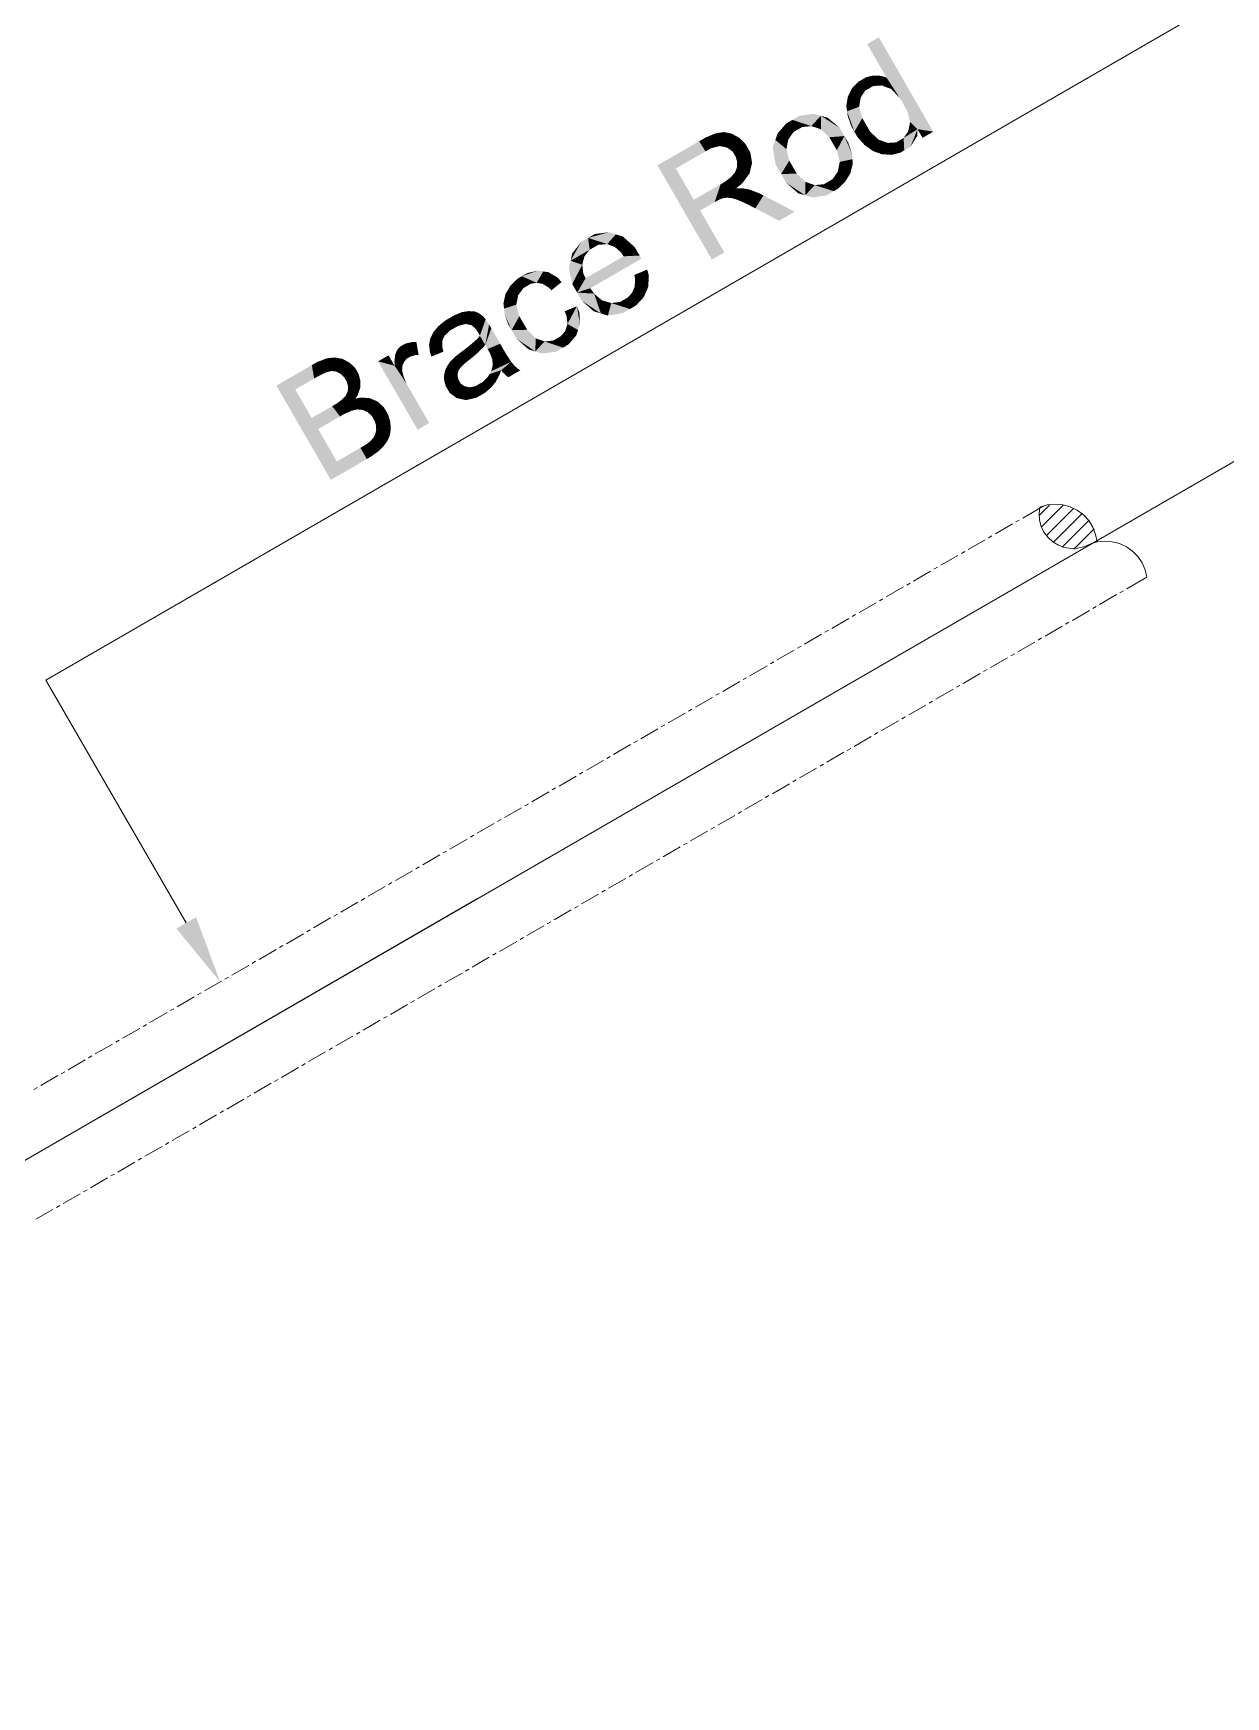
# Model space of a CAD drawing. Header units: millimetres. Extents: x 2 to 579, y 1 to 405.
# Drawn here: x 228.53 to 237.99, y 99.56 to 112.76 of the extents above; entities that cross this region are included whole.
import ezdxf

# ---------------------------------------------------------------- set-up
doc = ezdxf.new("R2010")
doc.units = ezdxf.units.MM
doc.linetypes.add('XKITLINE00', pattern=[0])
doc.layers.add('LinkedObject', color=7, linetype='Continuous', lineweight=0)

# ---------------------------------------------------------------- blocks, each defined once
blk = doc.blocks.new('*A4')
at = {"layer": 'LinkedObject'}
for color, points in [(7, [(235.241, 112.73), (235.304, 112.408), (235.149, 112.676)]), (7, [(235.241, 112.73), (235.405, 112.252), (235.304, 112.408)]), (7, [(235.405, 112.252), (235.241, 112.73), (235.673, 111.981)]), (7, [(235.078, 112.377), (235.134, 112.308), (235.028, 112.325)]), (7, [(235.112, 112.396), (235.134, 112.308), (235.078, 112.377)]), (7, [(235.136, 112.411), (235.196, 112.343), (235.112, 112.396)]), (7, [(235.112, 112.396), (235.196, 112.343), (235.165, 112.325)]), (7, [(235.134, 112.308), (235.112, 112.396), (235.165, 112.325)]), (7, [(235.186, 112.425), (235.196, 112.343), (235.136, 112.411)]), (7, [(235.211, 112.426), (235.196, 112.343), (235.186, 112.425)]), (7, [(235.211, 112.426), (235.264, 112.348), (235.196, 112.343)]), (7, [(235.236, 112.427), (235.264, 112.348), (235.211, 112.426)]), (7, [(235.283, 112.418), (235.264, 112.348), (235.236, 112.427)]), (7, [(235.304, 112.408), (235.264, 112.348), (235.283, 112.418)]), (7, [(235.264, 112.348), (235.304, 112.408), (235.3, 112.334)]), (7, [(235.3, 112.334), (235.304, 112.408), (235.337, 112.321)]), (7, [(235.304, 112.408), (235.405, 112.252), (235.337, 112.321)]), (7, [(234.995, 112.258), (235.091, 112.216), (234.983, 112.184)]), (7, [(234.983, 112.184), (235.091, 112.216), (234.989, 112.143)]), (7, [(234.989, 112.143), (235.091, 112.216), (235.085, 112.179)]), (7, [(235.098, 112.253), (234.995, 112.258), (235.011, 112.291)]), (7, [(235.091, 112.216), (234.995, 112.258), (235.098, 112.253)]), (7, [(235.028, 112.325), (235.134, 112.308), (235.011, 112.291)]), (7, [(235.011, 112.291), (235.134, 112.308), (235.098, 112.253)]), (7, [(235.405, 112.252), (235.673, 111.981), (235.438, 112.196)]), (7, [(234.724, 112.123), (234.556, 112.075), (234.612, 112.107)]), (7, [(234.781, 112.107), (234.556, 112.075), (234.724, 112.123)]), (7, [(234.705, 112.025), (234.556, 112.075), (234.781, 112.107)]), (7, [(234.705, 112.025), (234.781, 112.107), (234.743, 112.013)]), (7, [(234.781, 112.107), (234.781, 112), (234.743, 112.013)]), (7, [(234.931, 112.011), (234.781, 112.107), (234.837, 112.091)]), (7, [(234.968, 111.946), (234.781, 112.107), (234.931, 112.011)]), (7, [(234.848, 111.937), (234.781, 112.107), (234.968, 111.946)]), (7, [(234.781, 112), (234.781, 112.107), (234.848, 111.937)]), (7, [(235.085, 112.179), (235.047, 111.981), (234.989, 112.143)]), (7, [(234.989, 112.143), (235.047, 111.981), (234.995, 112.103)]), (7, [(234.995, 112.103), (235.047, 111.981), (235.024, 112.021)]), (7, [(235.11, 112.089), (235.047, 111.981), (235.085, 112.179)]), (7, [(235.047, 111.981), (235.11, 112.089), (235.141, 112.035)]), (7, [(235.438, 112.196), (235.673, 111.981), (235.467, 112.145)]), (7, [(235.467, 112.145), (235.673, 111.981), (235.489, 112.058)]), (7, [(233.978, 111.973), (233.815, 111.905), (233.946, 111.968)]), (7, [(233.979, 111.867), (233.815, 111.905), (233.978, 111.973)]), (7, [(233.946, 111.968), (233.815, 111.905), (233.865, 111.934)]), (7, [(234.01, 111.978), (234.008, 111.861), (233.978, 111.973)]), (7, [(233.978, 111.973), (234.008, 111.861), (233.979, 111.867)]), (7, [(234.008, 111.861), (234.01, 111.978), (234.037, 111.855)]), (7, [(234.102, 111.95), (234.01, 111.978), (234.072, 111.966)]), (7, [(234.037, 111.855), (234.01, 111.978), (234.102, 111.95)]), (7, [(234.102, 111.95), (234.081, 111.823), (234.037, 111.855)]), (7, [(234.133, 111.933), (234.081, 111.823), (234.102, 111.95)]), (7, [(234.556, 112.075), (234.42, 111.916), (234.506, 112.046)]), (7, [(234.565, 111.979), (234.42, 111.916), (234.556, 112.075)]), (7, [(234.506, 112.046), (234.42, 111.916), (234.438, 111.967)]), (7, [(234.523, 111.92), (234.42, 111.916), (234.565, 111.979)]), (7, [(234.556, 112.075), (234.634, 112.018), (234.6, 111.999)]), (7, [(234.634, 112.018), (234.556, 112.075), (234.705, 112.025)]), (7, [(234.565, 111.979), (234.556, 112.075), (234.6, 111.999)]), (7, [(234.848, 111.937), (234.968, 111.946), (234.877, 111.887)]), (7, [(234.968, 111.946), (234.908, 111.834), (234.877, 111.887)]), (7, [(234.908, 111.834), (234.968, 111.946), (234.931, 111.741)]), (7, [(234.931, 111.741), (234.968, 111.946), (235.032, 111.763)]), (7, [(235.03, 111.802), (234.968, 111.946), (234.999, 111.894)]), (7, [(235.032, 111.763), (234.968, 111.946), (235.03, 111.802)]), (7, [(235.171, 111.983), (235.047, 111.981), (235.141, 112.035)]), (7, [(235.047, 111.981), (235.171, 111.983), (235.071, 111.939)]), (7, [(235.071, 111.939), (235.171, 111.983), (235.129, 111.874)]), (7, [(235.129, 111.874), (235.171, 111.983), (235.162, 111.851)]), (7, [(235.162, 111.851), (235.171, 111.983), (235.238, 111.918)]), (7, [(235.438, 111.931), (235.548, 112.001), (235.443, 111.833)]), (7, [(235.475, 111.985), (235.548, 112.001), (235.438, 111.931)]), (7, [(235.443, 111.833), (235.548, 112.001), (235.493, 111.862)]), (7, [(235.548, 112.001), (235.475, 111.985), (235.482, 112.022)]), (7, [(235.489, 112.058), (235.548, 112.001), (235.482, 112.022)]), (7, [(235.489, 112.058), (235.673, 111.981), (235.548, 112.001)]), (7, [(235.493, 111.862), (235.548, 112.001), (235.546, 111.946)]), (7, [(235.548, 112.001), (235.673, 111.981), (235.588, 111.932)]), (7, [(233.866, 111.825), (233.484, 111.714), (233.815, 111.905)]), (7, [(233.63, 111.689), (233.484, 111.714), (233.866, 111.825)]), (7, [(233.815, 111.905), (233.908, 111.849), (233.866, 111.825)]), (7, [(233.908, 111.849), (233.815, 111.905), (233.979, 111.867)]), (7, [(234.181, 111.886), (234.081, 111.823), (234.133, 111.933)]), (7, [(234.199, 111.855), (234.081, 111.823), (234.181, 111.886)]), (7, [(234.081, 111.823), (234.199, 111.855), (234.097, 111.796)]), (7, [(234.199, 111.855), (234.107, 111.778), (234.097, 111.796)]), (7, [(234.107, 111.778), (234.199, 111.855), (234.117, 111.739)]), (7, [(234.117, 111.739), (234.199, 111.855), (234.225, 111.691)]), (7, [(234.235, 111.733), (234.199, 111.855), (234.222, 111.815)]), (7, [(234.225, 111.691), (234.199, 111.855), (234.235, 111.733)]), (7, [(234.42, 111.916), (234.466, 111.645), (234.399, 111.856)]), (7, [(234.399, 111.856), (234.466, 111.645), (234.422, 111.72)]), (7, [(234.42, 111.916), (234.523, 111.92), (234.515, 111.881)]), (7, [(234.508, 111.842), (234.466, 111.645), (234.42, 111.916)]), (7, [(234.508, 111.842), (234.42, 111.916), (234.515, 111.881)]), (7, [(234.53, 111.752), (234.466, 111.645), (234.508, 111.842)]), (7, [(235.238, 111.918), (235.266, 111.802), (235.162, 111.851)]), (7, [(235.162, 111.851), (235.266, 111.802), (235.195, 111.827)]), (7, [(235.275, 111.905), (235.266, 111.802), (235.238, 111.918)]), (7, [(235.266, 111.802), (235.275, 111.905), (235.304, 111.8)]), (7, [(235.304, 111.8), (235.275, 111.905), (235.312, 111.892)]), (7, [(235.312, 111.892), (235.443, 111.833), (235.304, 111.8)]), (7, [(235.304, 111.8), (235.443, 111.833), (235.341, 111.797)]), (7, [(235.379, 111.896), (235.443, 111.833), (235.312, 111.892)]), (7, [(235.341, 111.797), (235.443, 111.833), (235.411, 111.814)]), (7, [(235.443, 111.833), (235.379, 111.896), (235.408, 111.913)]), (7, [(235.438, 111.931), (235.443, 111.833), (235.408, 111.913)]), (7, [(233.773, 111.441), (233.916, 110.966), (233.484, 111.714)]), (7, [(233.484, 111.714), (233.63, 111.689), (233.773, 111.441)]), (7, [(234.083, 111.639), (234.225, 111.691), (234.068, 111.621)]), (7, [(234.215, 111.649), (234.068, 111.621), (234.225, 111.691)]), (7, [(234.099, 111.657), (234.225, 111.691), (234.083, 111.639)]), (7, [(234.225, 111.691), (234.099, 111.657), (234.115, 111.697)]), (7, [(234.116, 111.718), (234.225, 111.691), (234.115, 111.697)]), (7, [(234.117, 111.739), (234.225, 111.691), (234.116, 111.718)]), (7, [(234.466, 111.645), (234.53, 111.752), (234.56, 111.7)]), (7, [(234.59, 111.648), (234.466, 111.645), (234.56, 111.7)]), (7, [(234.923, 111.702), (235.015, 111.651), (234.915, 111.663)]), (7, [(235.032, 111.763), (234.923, 111.702), (234.931, 111.741)]), (7, [(235.034, 111.724), (234.923, 111.702), (235.032, 111.763)]), (7, [(235.015, 111.651), (234.923, 111.702), (235.034, 111.724)]), (7, [(233.938, 111.421), (233.773, 111.441), (233.986, 111.564)]), (7, [(233.938, 111.421), (233.986, 111.564), (233.957, 111.432)]), (7, [(233.957, 111.432), (233.986, 111.564), (233.985, 111.447)]), (7, [(233.985, 111.447), (233.986, 111.564), (233.995, 111.45)]), (7, [(234.036, 111.457), (233.986, 111.564), (234.019, 111.583)]), (7, [(233.995, 111.45), (233.986, 111.564), (234.008, 111.453)]), (7, [(234.008, 111.453), (233.986, 111.564), (234.036, 111.457)]), (7, [(234.068, 111.621), (234.106, 111.53), (234.019, 111.583)]), (7, [(234.036, 111.457), (234.019, 111.583), (234.051, 111.456)]), (7, [(234.019, 111.583), (234.106, 111.53), (234.051, 111.456)]), (7, [(234.155, 111.568), (234.068, 111.621), (234.215, 111.649)]), (7, [(234.106, 111.53), (234.068, 111.621), (234.155, 111.568)]), (7, [(234.59, 111.648), (234.657, 111.476), (234.466, 111.645)]), (7, [(234.466, 111.645), (234.657, 111.476), (234.505, 111.577)]), (7, [(234.505, 111.577), (234.657, 111.476), (234.601, 111.492)]), (7, [(234.658, 111.583), (234.657, 111.476), (234.59, 111.648)]), (7, [(234.657, 111.476), (234.658, 111.583), (234.695, 111.57)]), (7, [(234.733, 111.557), (234.657, 111.476), (234.695, 111.57)]), (7, [(234.733, 111.557), (234.883, 111.509), (234.657, 111.476)]), (7, [(234.805, 111.564), (234.883, 111.509), (234.733, 111.557)]), (7, [(234.883, 111.509), (234.805, 111.564), (234.839, 111.584)]), (7, [(234.874, 111.604), (234.883, 111.509), (234.839, 111.584)]), (7, [(234.995, 111.618), (234.874, 111.604), (234.915, 111.663)]), (7, [(234.974, 111.584), (234.874, 111.604), (234.995, 111.618)]), (7, [(234.918, 111.529), (234.874, 111.604), (234.974, 111.584)]), (7, [(234.883, 111.509), (234.874, 111.604), (234.918, 111.529)]), (7, [(234.915, 111.663), (235.015, 111.651), (234.995, 111.618)]), (7, [(233.773, 111.441), (233.823, 111.355), (233.916, 110.966)]), (7, [(233.823, 111.355), (233.773, 111.441), (233.938, 111.421)]), (7, [(234.051, 111.456), (234.106, 111.53), (234.066, 111.455)]), (7, [(234.106, 111.53), (234.106, 111.445), (234.066, 111.455)]), (7, [(234.131, 111.532), (234.106, 111.445), (234.106, 111.53)]), (7, [(234.106, 111.445), (234.131, 111.532), (234.13, 111.435)]), (7, [(234.13, 111.435), (234.131, 111.532), (234.155, 111.425)]), (7, [(234.187, 111.527), (234.131, 111.532), (234.172, 111.53)]), (7, [(234.155, 111.425), (234.131, 111.532), (234.187, 111.527)]), (7, [(234.187, 111.527), (234.22, 111.394), (234.155, 111.425)]), (7, [(234.22, 111.52), (234.22, 111.394), (234.187, 111.527)]), (7, [(234.29, 111.493), (234.22, 111.394), (234.22, 111.52)]), (7, [(234.22, 111.394), (234.29, 111.493), (234.261, 111.373)]), (7, [(234.261, 111.373), (234.29, 111.493), (234.326, 111.475)]), (7, [(234.261, 111.373), (234.326, 111.475), (234.45, 111.274)]), (7, [(234.45, 111.274), (234.326, 111.475), (234.573, 111.346)]), (7, [(234.657, 111.476), (234.883, 111.509), (234.713, 111.459)]), (7, [(234.713, 111.459), (234.883, 111.509), (234.826, 111.476)]), (7, [(233.916, 110.966), (233.823, 111.355), (234.015, 111.023)]), (7, [(233.098, 111.183), (232.934, 111.138), (232.988, 111.169)]), (7, [(233.154, 111.166), (232.934, 111.138), (233.098, 111.183)]), (7, [(233.085, 111.089), (232.934, 111.138), (233.154, 111.166)]), (7, [(233.085, 111.089), (233.154, 111.166), (233.122, 111.075)]), (7, [(233.154, 111.166), (233.146, 111.066), (233.122, 111.075)]), (7, [(233.146, 111.066), (233.154, 111.166), (233.193, 111.025)]), (7, [(233.304, 111.065), (233.154, 111.166), (233.21, 111.149)]), (7, [(233.193, 111.025), (233.154, 111.166), (233.304, 111.065)]), (7, [(232.934, 111.138), (232.795, 110.957), (232.878, 111.105)]), (7, [(232.946, 111.044), (232.795, 110.957), (232.934, 111.138)]), (7, [(232.878, 111.105), (232.795, 110.957), (232.808, 111.015)]), (7, [(232.905, 110.992), (232.795, 110.957), (232.946, 111.044)]), (7, [(232.934, 111.138), (233.013, 111.083), (232.978, 111.062)]), (7, [(233.013, 111.083), (232.934, 111.138), (233.085, 111.089)]), (7, [(232.946, 111.044), (232.934, 111.138), (232.978, 111.062)]), (7, [(233.193, 111.025), (233.304, 111.065), (233.216, 110.992)]), (7, [(233.343, 110.998), (233.216, 110.992), (233.304, 111.065)]), (7, [(232.795, 110.957), (232.808, 110.772), (232.781, 110.899)]), (7, [(232.896, 110.959), (232.795, 110.957), (232.905, 110.992)]), (7, [(232.795, 110.957), (232.896, 110.959), (232.887, 110.925)]), (7, [(232.887, 110.925), (232.808, 110.772), (232.795, 110.957)]), (7, [(232.896, 110.855), (232.808, 110.772), (232.887, 110.925)]), (7, [(233.345, 110.994), (232.847, 110.704), (233.343, 110.998)]), (7, [(232.914, 110.818), (233.343, 110.998), (232.847, 110.704)]), (7, [(233.352, 110.981), (232.847, 110.704), (233.345, 110.994)]), (7, [(233.357, 110.973), (232.847, 110.704), (233.352, 110.981)]), (7, [(232.952, 110.739), (232.847, 110.704), (233.357, 110.973)]), (7, [(233.216, 110.992), (233.343, 110.998), (232.914, 110.818)]), (7, [(232.318, 110.76), (232.421, 110.74), (232.298, 110.726)]), (7, [(232.373, 110.814), (232.421, 110.74), (232.318, 110.76)]), (7, [(232.408, 110.834), (232.421, 110.74), (232.373, 110.814)]), (7, [(232.537, 110.879), (232.408, 110.834), (232.452, 110.859)]), (7, [(232.578, 110.872), (232.408, 110.834), (232.537, 110.879)]), (7, [(232.525, 110.782), (232.408, 110.834), (232.578, 110.872)]), (7, [(232.408, 110.834), (232.478, 110.774), (232.455, 110.76)]), (7, [(232.478, 110.774), (232.408, 110.834), (232.525, 110.782)]), (7, [(232.421, 110.74), (232.408, 110.834), (232.455, 110.76)]), (7, [(232.525, 110.782), (232.578, 110.872), (232.55, 110.778)]), (7, [(232.578, 110.872), (232.574, 110.773), (232.55, 110.778)]), (7, [(232.574, 110.773), (232.578, 110.872), (232.62, 110.745)]), (7, [(232.692, 110.823), (232.578, 110.872), (232.619, 110.866)]), (7, [(232.723, 110.787), (232.578, 110.872), (232.692, 110.823)]), (7, [(232.62, 110.745), (232.578, 110.872), (232.723, 110.787)]), (7, [(232.62, 110.745), (232.723, 110.787), (232.642, 110.722)]), (7, [(232.808, 110.772), (232.896, 110.855), (232.914, 110.818)]), (7, [(232.914, 110.818), (232.847, 110.704), (232.808, 110.772)]), (7, [(233.403, 110.887), (233.307, 110.809), (233.301, 110.844)]), (7, [(233.303, 110.75), (233.403, 110.887), (233.411, 110.75)]), (7, [(233.307, 110.809), (233.403, 110.887), (233.303, 110.75)]), (7, [(233.411, 110.75), (233.403, 110.887), (233.416, 110.839)]), (7, [(232.278, 110.693), (232.372, 110.646), (232.262, 110.618)]), (7, [(232.262, 110.618), (232.372, 110.646), (232.267, 110.577)]), (7, [(232.267, 110.577), (232.372, 110.646), (232.364, 110.608)]), (7, [(232.379, 110.683), (232.278, 110.693), (232.298, 110.726)]), (7, [(232.372, 110.646), (232.278, 110.693), (232.379, 110.683)]), (7, [(232.298, 110.726), (232.421, 110.74), (232.379, 110.683)]), (7, [(232.981, 110.696), (232.847, 110.704), (232.952, 110.739)]), (7, [(232.847, 110.704), (233.035, 110.539), (232.885, 110.638)]), (7, [(232.981, 110.696), (233.035, 110.539), (232.847, 110.704)]), (7, [(232.885, 110.638), (233.035, 110.539), (232.979, 110.555)]), (7, [(233.045, 110.642), (233.035, 110.539), (232.981, 110.696)]), (7, [(233.035, 110.539), (233.045, 110.642), (233.091, 110.522)]), (7, [(233.082, 110.632), (233.091, 110.522), (233.045, 110.642)]), (7, [(233.118, 110.621), (233.091, 110.522), (233.082, 110.632)]), (7, [(233.189, 110.63), (233.266, 110.574), (233.118, 110.621)]), (7, [(233.222, 110.65), (233.266, 110.574), (233.189, 110.63)]), (7, [(233.248, 110.664), (233.266, 110.574), (233.222, 110.65)]), (7, [(233.248, 110.664), (233.394, 110.71), (233.266, 110.574)]), (7, [(233.283, 110.703), (233.394, 110.71), (233.248, 110.664)]), (7, [(233.266, 110.574), (233.394, 110.71), (233.313, 110.601)]), (7, [(233.293, 110.726), (233.411, 110.75), (233.283, 110.703)]), (7, [(233.394, 110.71), (233.283, 110.703), (233.411, 110.75)]), (7, [(233.303, 110.75), (233.411, 110.75), (233.293, 110.726)]), (7, [(233.313, 110.601), (233.394, 110.71), (233.377, 110.669)]), (7, [(231.838, 110.504), (231.903, 110.44), (231.803, 110.484)]), (7, [(231.96, 110.553), (231.838, 110.504), (231.933, 110.549)]), (7, [(231.964, 110.455), (231.838, 110.504), (231.96, 110.553)]), (7, [(231.933, 110.549), (231.838, 110.504), (231.872, 110.524)]), (7, [(231.903, 110.44), (231.838, 110.504), (231.964, 110.455)]), (7, [(232.03, 110.555), (231.96, 110.553), (231.986, 110.557)]), (7, [(232.047, 110.549), (231.96, 110.553), (232.03, 110.555)]), (7, [(231.964, 110.455), (231.96, 110.553), (231.991, 110.449)]), (7, [(231.991, 110.449), (231.96, 110.553), (232.01, 110.445)]), (7, [(231.96, 110.553), (232.046, 110.413), (232.01, 110.445)]), (7, [(232.047, 110.549), (232.046, 110.413), (231.96, 110.553)]), (7, [(232.065, 110.542), (232.046, 110.413), (232.047, 110.549)]), (7, [(232.097, 110.519), (232.046, 110.413), (232.065, 110.542)]), (7, [(232.112, 110.503), (232.046, 110.413), (232.097, 110.519)]), (7, [(232.046, 110.413), (232.112, 110.503), (232.121, 110.492)]), (7, [(232.364, 110.608), (232.327, 110.406), (232.267, 110.577)]), (7, [(232.267, 110.577), (232.327, 110.406), (232.271, 110.535)]), (7, [(232.271, 110.535), (232.327, 110.406), (232.301, 110.45)]), (7, [(232.388, 110.517), (232.327, 110.406), (232.364, 110.608)]), (7, [(232.327, 110.406), (232.388, 110.517), (232.419, 110.463)]), (7, [(232.845, 110.596), (232.763, 110.519), (232.748, 110.556)]), (7, [(232.763, 110.519), (232.845, 110.596), (232.77, 110.455)]), (7, [(232.77, 110.455), (232.845, 110.596), (232.854, 110.407)]), (7, [(232.869, 110.451), (232.845, 110.596), (232.865, 110.546)]), (7, [(232.854, 110.407), (232.845, 110.596), (232.869, 110.451)]), (7, [(233.118, 110.621), (233.266, 110.574), (233.091, 110.522)]), (7, [(233.091, 110.522), (233.266, 110.574), (233.207, 110.54)]), (7, [(231.786, 110.342), (231.676, 110.312), (231.795, 110.362)]), (7, [(231.68, 110.338), (231.795, 110.362), (231.676, 110.312)]), (7, [(231.705, 110.389), (231.795, 110.362), (231.68, 110.338)]), (7, [(231.726, 110.414), (231.795, 110.362), (231.705, 110.389)]), (7, [(231.803, 110.484), (231.726, 110.414), (231.747, 110.439)]), (7, [(231.836, 110.401), (231.726, 110.414), (231.803, 110.484)]), (7, [(231.795, 110.362), (231.726, 110.414), (231.836, 110.401)]), (7, [(231.836, 110.401), (231.803, 110.484), (231.868, 110.42)]), (7, [(231.868, 110.42), (231.803, 110.484), (231.903, 110.44)]), (7, [(232.046, 110.413), (232.121, 110.492), (232.062, 110.385)]), (7, [(232.062, 110.385), (232.121, 110.492), (232.064, 110.383)]), (7, [(232.064, 110.383), (232.121, 110.492), (232.07, 110.371)]), (7, [(232.07, 110.371), (232.121, 110.492), (232.075, 110.361)]), (7, [(232.075, 110.361), (232.121, 110.492), (232.118, 110.29)]), (7, [(232.148, 110.451), (232.118, 110.29), (232.121, 110.492)]), (7, [(232.166, 110.421), (232.118, 110.29), (232.148, 110.451)]), (7, [(232.166, 110.421), (232.136, 110.256), (232.118, 110.29)]), (7, [(232.236, 110.298), (232.136, 110.256), (232.166, 110.421)]), (7, [(232.451, 110.409), (232.327, 110.406), (232.419, 110.463)]), (7, [(232.451, 110.409), (232.515, 110.237), (232.327, 110.406)]), (7, [(232.327, 110.406), (232.515, 110.237), (232.366, 110.338)]), (7, [(232.518, 110.341), (232.515, 110.237), (232.451, 110.409)]), (7, [(232.717, 110.358), (232.854, 110.407), (232.735, 110.267)]), (7, [(232.753, 110.4), (232.854, 110.407), (232.717, 110.358)]), (7, [(232.735, 110.267), (232.854, 110.407), (232.779, 110.293)]), (7, [(232.854, 110.407), (232.753, 110.4), (232.761, 110.427)]), (7, [(232.77, 110.455), (232.854, 110.407), (232.761, 110.427)]), (7, [(232.779, 110.293), (232.854, 110.407), (232.839, 110.363)]), (7, [(231.412, 110.234), (231.398, 110.124), (231.404, 110.217)]), (7, [(231.495, 110.18), (231.398, 110.124), (231.412, 110.234)]), (7, [(231.42, 110.251), (231.51, 110.188), (231.412, 110.234)]), (7, [(231.412, 110.234), (231.51, 110.188), (231.495, 110.18)]), (7, [(231.444, 110.277), (231.51, 110.188), (231.42, 110.251)]), (7, [(231.46, 110.286), (231.51, 110.188), (231.444, 110.277)]), (7, [(231.539, 110.312), (231.46, 110.286), (231.483, 110.299)]), (7, [(231.571, 110.311), (231.46, 110.286), (231.539, 110.312)]), (7, [(231.566, 110.208), (231.46, 110.286), (231.571, 110.311)]), (7, [(231.46, 110.286), (231.527, 110.198), (231.51, 110.188)]), (7, [(231.527, 110.198), (231.46, 110.286), (231.566, 110.208)]), (7, [(231.566, 110.208), (231.571, 110.311), (231.589, 110.208)]), (7, [(231.676, 110.312), (231.69, 110.196), (231.672, 110.287)]), (7, [(231.672, 110.287), (231.69, 110.196), (231.679, 110.228)]), (7, [(231.777, 110.322), (231.676, 110.312), (231.786, 110.342)]), (7, [(231.777, 110.322), (231.69, 110.196), (231.676, 110.312)]), (7, [(231.777, 110.269), (231.69, 110.196), (231.777, 110.322)]), (7, [(231.69, 110.196), (231.777, 110.269), (231.786, 110.236)]), (7, [(231.93, 110.235), (231.988, 110.168), (231.905, 110.216)]), (7, [(231.982, 110.274), (232.033, 110.204), (231.93, 110.235)]), (7, [(231.93, 110.235), (232.033, 110.204), (231.988, 110.168)]), (7, [(232.055, 110.337), (232.118, 110.29), (231.982, 110.274)]), (7, [(231.982, 110.274), (232.118, 110.29), (232.033, 110.204)]), (7, [(232.033, 110.204), (232.118, 110.29), (232.098, 110.265)]), (7, [(232.075, 110.361), (232.118, 110.29), (232.055, 110.337)]), (7, [(232.236, 110.298), (232.154, 110.225), (232.136, 110.256)]), (7, [(232.154, 110.225), (232.236, 110.298), (232.173, 110.175)]), (7, [(232.165, 110.08), (232.273, 110.234), (232.323, 110.155)]), (7, [(232.177, 110.129), (232.273, 110.234), (232.165, 110.08)]), (7, [(232.173, 110.175), (232.236, 110.298), (232.273, 110.234)]), (7, [(232.273, 110.234), (232.175, 110.155), (232.173, 110.175)]), (7, [(232.175, 110.155), (232.273, 110.234), (232.177, 110.129)]), (7, [(232.366, 110.338), (232.515, 110.237), (232.46, 110.254)]), (7, [(232.515, 110.237), (232.518, 110.341), (232.553, 110.329)]), (7, [(232.588, 110.316), (232.515, 110.237), (232.553, 110.329)]), (7, [(232.588, 110.316), (232.735, 110.267), (232.515, 110.237)]), (7, [(232.515, 110.237), (232.735, 110.267), (232.569, 110.22)]), (7, [(232.569, 110.22), (232.735, 110.267), (232.68, 110.235)]), (7, [(232.657, 110.323), (232.735, 110.267), (232.588, 110.316)]), (7, [(232.735, 110.267), (232.657, 110.323), (232.69, 110.342)]), (7, [(232.717, 110.358), (232.735, 110.267), (232.69, 110.342)]), (7, [(230.76, 110.022), (230.46, 109.966), (230.741, 110.129)]), (7, [(230.784, 110.153), (230.86, 110.073), (230.741, 110.129)]), (7, [(230.741, 110.129), (230.86, 110.073), (230.8, 110.045)]), (7, [(230.76, 110.022), (230.741, 110.129), (230.8, 110.045)]), (7, [(230.859, 110.182), (230.86, 110.073), (230.784, 110.153)]), (7, [(230.899, 110.082), (230.859, 110.182), (230.892, 110.186)]), (7, [(230.86, 110.073), (230.859, 110.182), (230.88, 110.077)]), (7, [(230.88, 110.077), (230.859, 110.182), (230.899, 110.082)]), (7, [(230.924, 110.189), (230.936, 110.077), (230.892, 110.186)]), (7, [(230.892, 110.186), (230.936, 110.077), (230.899, 110.082)]), (7, [(230.985, 110.178), (230.936, 110.077), (230.924, 110.189)]), (7, [(231.013, 110.163), (230.936, 110.077), (230.985, 110.178)]), (7, [(230.936, 110.077), (231.013, 110.163), (230.953, 110.068)]), (7, [(231.013, 110.163), (230.97, 110.059), (230.953, 110.068)]), (7, [(230.97, 110.059), (231.013, 110.163), (230.998, 110.031)]), (7, [(230.998, 110.031), (231.013, 110.163), (231.1, 110.081)]), (7, [(231.085, 110.106), (231.013, 110.163), (231.042, 110.147)]), (7, [(231.1, 110.081), (231.013, 110.163), (231.085, 110.106)]), (7, [(231.398, 110.124), (231.267, 110.158), (231.35, 110.206)]), (7, [(231.267, 110.158), (231.398, 110.124), (231.581, 109.616)]), (7, [(231.404, 110.217), (231.398, 110.124), (231.397, 110.162)]), (7, [(231.474, 110.155), (231.398, 110.124), (231.495, 110.18)]), (7, [(231.467, 110.139), (231.398, 110.124), (231.474, 110.155)]), (7, [(231.46, 110.123), (231.398, 110.124), (231.467, 110.139)]), (7, [(231.492, 109.982), (231.673, 109.669), (231.398, 110.124)]), (7, [(231.492, 109.982), (231.398, 110.124), (231.469, 110.04)]), (7, [(231.469, 110.04), (231.398, 110.124), (231.462, 110.069)]), (7, [(231.462, 110.069), (231.398, 110.124), (231.458, 110.088)]), (7, [(231.458, 110.088), (231.398, 110.124), (231.46, 110.123)]), (7, [(231.581, 109.616), (231.398, 110.124), (231.673, 109.669)]), (7, [(231.9, 110.066), (231.799, 110.087), (231.808, 110.106)]), (7, [(231.817, 110.124), (231.909, 110.092), (231.808, 110.106)]), (7, [(231.808, 110.106), (231.909, 110.092), (231.9, 110.066)]), (7, [(231.841, 110.158), (231.909, 110.092), (231.817, 110.124)]), (7, [(231.857, 110.174), (231.909, 110.092), (231.841, 110.158)]), (7, [(231.868, 110.186), (231.927, 110.115), (231.857, 110.174)]), (7, [(231.909, 110.092), (231.857, 110.174), (231.918, 110.104)]), (7, [(231.918, 110.104), (231.857, 110.174), (231.927, 110.115)]), (7, [(231.905, 110.216), (231.962, 110.148), (231.868, 110.186)]), (7, [(231.868, 110.186), (231.962, 110.148), (231.927, 110.115)]), (7, [(231.905, 110.216), (231.988, 110.168), (231.962, 110.148)]), (7, [(232.323, 110.155), (232.244, 110.088), (232.151, 110.057)]), (7, [(232.165, 110.08), (232.323, 110.155), (232.151, 110.057)]), (7, [(232.244, 110.088), (232.323, 110.155), (232.257, 110.07)]), (7, [(232.257, 110.07), (232.323, 110.155), (232.336, 110.14)]), (7, [(232.336, 110.14), (232.286, 110.043), (232.257, 110.07)]), (7, [(232.349, 110.124), (232.286, 110.043), (232.336, 110.14)]), (7, [(232.349, 110.124), (232.301, 110.032), (232.286, 110.043)]), (7, [(232.379, 110.098), (232.301, 110.032), (232.349, 110.124)]), (7, [(232.301, 110.032), (232.379, 110.098), (232.397, 110.088)]), (7, [(230.61, 109.935), (230.46, 109.966), (230.76, 110.022)]), (7, [(230.46, 109.966), (230.791, 109.621), (230.892, 109.218)]), (7, [(230.74, 109.709), (230.791, 109.621), (230.46, 109.966)]), (7, [(230.46, 109.966), (230.61, 109.935), (230.74, 109.709)]), (7, [(231.1, 110.081), (231.009, 110.013), (230.998, 110.031)]), (7, [(231.009, 110.013), (231.1, 110.081), (231.02, 109.993)]), (7, [(231.02, 109.993), (231.1, 110.081), (231.03, 109.955)]), (7, [(231.126, 109.975), (231.026, 109.918), (231.03, 109.955)]), (7, [(231.125, 109.947), (231.026, 109.918), (231.126, 109.975)]), (7, [(231.03, 109.955), (231.1, 110.081), (231.126, 109.975)]), (7, [(231.127, 110.004), (231.1, 110.081), (231.113, 110.057)]), (7, [(231.126, 109.975), (231.1, 110.081), (231.127, 110.004)]), (7, [(231.799, 110.087), (231.899, 110.053), (231.791, 110.047)]), (7, [(231.791, 110.026), (231.899, 110.053), (231.899, 110.039)]), (7, [(231.791, 110.047), (231.899, 110.053), (231.791, 110.026)]), (7, [(231.899, 110.039), (231.815, 109.943), (231.791, 110.026)]), (7, [(231.791, 110.026), (231.815, 109.943), (231.792, 110.004)]), (7, [(231.792, 110.004), (231.815, 109.943), (231.804, 109.962)]), (7, [(231.899, 110.053), (231.799, 110.087), (231.9, 110.066)]), (7, [(231.905, 110.014), (231.815, 109.943), (231.899, 110.039)]), (7, [(231.815, 109.943), (231.905, 110.014), (231.912, 110.002)]), (7, [(231.922, 109.983), (231.815, 109.943), (231.912, 110.002)]), (7, [(231.815, 109.943), (231.922, 109.983), (231.835, 109.909)]), (7, [(231.835, 109.909), (231.922, 109.983), (231.891, 109.867)]), (7, [(231.891, 109.867), (231.922, 109.983), (231.927, 109.859)]), (7, [(231.927, 109.859), (231.922, 109.983), (231.954, 109.961)]), (7, [(232.07, 109.979), (232.117, 109.91), (232.044, 109.963)]), (7, [(232.097, 109.994), (232.117, 109.91), (232.07, 109.979)]), (7, [(232.181, 109.971), (232.097, 109.994), (232.137, 110.033)]), (7, [(232.162, 109.948), (232.097, 109.994), (232.181, 109.971)]), (7, [(232.117, 109.91), (232.097, 109.994), (232.162, 109.948)]), (7, [(232.244, 110.088), (232.137, 110.033), (232.151, 110.057)]), (7, [(232.231, 110.052), (232.137, 110.033), (232.244, 110.088)]), (7, [(232.199, 109.993), (232.137, 110.033), (232.231, 110.052)]), (7, [(232.181, 109.971), (232.137, 110.033), (232.199, 109.993)]), (7, [(230.936, 109.822), (231.087, 109.862), (231.001, 109.742)]), (7, [(230.98, 109.854), (231.087, 109.862), (230.936, 109.822)]), (7, [(230.992, 109.866), (231.106, 109.89), (230.98, 109.854)]), (7, [(231.087, 109.862), (230.98, 109.854), (231.106, 109.89)]), (7, [(231.008, 109.883), (231.106, 109.89), (230.992, 109.866)]), (7, [(231.001, 109.742), (231.087, 109.862), (231.059, 109.767)]), (7, [(231.026, 109.918), (231.106, 109.89), (231.008, 109.883)]), (7, [(231.106, 109.89), (231.026, 109.918), (231.125, 109.947)]), (7, [(231.087, 109.862), (231.104, 109.777), (231.059, 109.767)]), (7, [(231.198, 109.867), (231.087, 109.862), (231.127, 109.871)]), (7, [(231.147, 109.772), (231.087, 109.862), (231.198, 109.867)]), (7, [(231.104, 109.777), (231.087, 109.862), (231.147, 109.772)]), (7, [(231.147, 109.772), (231.198, 109.867), (231.167, 109.763)]), (7, [(231.167, 109.763), (231.198, 109.867), (231.186, 109.754)]), (7, [(231.186, 109.754), (231.198, 109.867), (231.23, 109.854)]), (7, [(231.23, 109.854), (231.218, 109.724), (231.186, 109.754)]), (7, [(231.262, 109.84), (231.218, 109.724), (231.23, 109.854)]), (7, [(231.313, 109.794), (231.218, 109.724), (231.262, 109.84)]), (7, [(231.954, 109.961), (231.964, 109.851), (231.927, 109.859)]), (7, [(231.975, 109.956), (231.964, 109.851), (231.954, 109.961)]), (7, [(231.996, 109.952), (231.964, 109.851), (231.975, 109.956)]), (7, [(231.964, 109.851), (231.996, 109.952), (232.045, 109.869)]), (7, [(232.09, 109.894), (231.996, 109.952), (232.044, 109.963)]), (7, [(232.045, 109.869), (231.996, 109.952), (232.09, 109.894)]), (7, [(232.044, 109.963), (232.117, 109.91), (232.09, 109.894)]), (7, [(230.965, 109.721), (230.74, 109.709), (230.903, 109.803)]), (7, [(230.791, 109.621), (230.74, 109.709), (230.965, 109.721)]), (7, [(231.001, 109.742), (230.903, 109.803), (230.936, 109.822)]), (7, [(230.965, 109.721), (230.903, 109.803), (231.001, 109.742)]), (7, [(231.332, 109.762), (231.218, 109.724), (231.313, 109.794)]), (7, [(231.218, 109.724), (231.332, 109.762), (231.23, 109.703)]), (7, [(231.332, 109.762), (231.24, 109.685), (231.23, 109.703)]), (7, [(231.24, 109.685), (231.332, 109.762), (231.251, 109.649)]), (7, [(231.251, 109.649), (231.332, 109.762), (231.366, 109.651)]), (7, [(231.364, 109.68), (231.332, 109.762), (231.347, 109.735)]), (7, [(231.366, 109.651), (231.332, 109.762), (231.364, 109.68)]), (7, [(230.892, 109.218), (230.791, 109.621), (230.94, 109.364)]), (7, [(231.352, 109.55), (231.231, 109.554), (231.245, 109.582)]), (7, [(231.252, 109.613), (231.361, 109.571), (231.245, 109.582)]), (7, [(231.245, 109.582), (231.361, 109.571), (231.352, 109.55)]), (7, [(231.366, 109.651), (231.252, 109.613), (231.251, 109.649)]), (7, [(231.368, 109.622), (231.252, 109.613), (231.366, 109.651)]), (7, [(231.361, 109.571), (231.252, 109.613), (231.368, 109.622)]), (7, [(231.127, 109.472), (231.178, 109.383), (230.94, 109.364)]), (7, [(231.151, 109.486), (231.213, 109.404), (231.127, 109.472)]), (7, [(231.127, 109.472), (231.213, 109.404), (231.178, 109.383)]), (7, [(231.184, 109.507), (231.27, 109.445), (231.151, 109.486)]), (7, [(231.151, 109.486), (231.27, 109.445), (231.213, 109.404)]), (7, [(231.192, 109.514), (231.27, 109.445), (231.184, 109.507)]), (7, [(231.291, 109.465), (231.192, 109.514), (231.208, 109.527)]), (7, [(231.27, 109.445), (231.192, 109.514), (231.291, 109.465)]), (7, [(231.231, 109.554), (231.342, 109.528), (231.208, 109.527)]), (7, [(231.208, 109.527), (231.342, 109.528), (231.291, 109.465)]), (7, [(231.342, 109.528), (231.231, 109.554), (231.352, 109.55)]), (7, [(231.291, 109.465), (231.342, 109.528), (231.312, 109.486)]), (7, [(230.94, 109.364), (231.178, 109.383), (230.892, 109.218)]), (6, [(229.666, 105.657), (229.822, 105.747), (230.014, 105.234)])]:
    blk.add_hatch(color=color, dxfattribs=at).paths.add_polyline_path(points, flags=17)
at = {"layer": 'LinkedObject', "color": 6, "linetype": 'XKITLINE00', "lineweight": 0}
for p, q in [((228.63, 107.629), (237.79, 112.922)), ((226.371, 102.609), (241.193, 111.175)), ((229.744, 105.702), (228.63, 107.629))]:
    blk.add_line(p, q, dxfattribs=at)
at = {"layer": 'LinkedObject', "color": 9, "linetype": 'XKITLINE00', "lineweight": 0}
for p, q in [((236.383, 108.915), (236.552, 109.013)), ((236.166, 108.79), (236.302, 108.868)), ((236.329, 108.884), (236.356, 108.899)), ((235.896, 108.634), (235.923, 108.649)), ((235.95, 108.665), (236.085, 108.743)), ((236.112, 108.759), (236.139, 108.774)), ((235.679, 108.509), (235.706, 108.524)), ((235.733, 108.54), (235.869, 108.618)), ((235.463, 108.383), (235.49, 108.399)), ((235.517, 108.415), (235.652, 108.493)), ((237.21, 108.354), (237.369, 108.445)), ((235.246, 108.258), (235.273, 108.274)), ((235.3, 108.29), (235.436, 108.368)), ((236.993, 108.228), (237.128, 108.307)), ((237.155, 108.322), (237.183, 108.338)), ((234.868, 108.039), (235.003, 108.118)), ((235.03, 108.133), (235.057, 108.149)), ((235.084, 108.165), (235.219, 108.243)), ((236.777, 108.103), (236.912, 108.181)), ((236.939, 108.197), (236.966, 108.213)), ((234.651, 107.914), (234.786, 107.993)), ((234.813, 108.008), (234.841, 108.024)), ((236.56, 107.978), (236.696, 108.056)), ((236.723, 108.072), (236.75, 108.088)), ((234.435, 107.789), (234.57, 107.867)), ((234.597, 107.883), (234.624, 107.899)), ((236.344, 107.853), (236.479, 107.931)), ((236.506, 107.947), (236.533, 107.963)), ((234.218, 107.664), (234.354, 107.742)), ((234.381, 107.758), (234.408, 107.774)), ((236.127, 107.728), (236.263, 107.806)), ((236.29, 107.822), (236.317, 107.837)), ((234.002, 107.539), (234.137, 107.617)), ((234.164, 107.633), (234.191, 107.648)), ((235.911, 107.603), (236.046, 107.681)), ((236.073, 107.697), (236.1, 107.712)), ((233.785, 107.414), (233.921, 107.492)), ((233.948, 107.508), (233.975, 107.523)), ((235.64, 107.447), (235.667, 107.462)), ((235.694, 107.478), (235.83, 107.556)), ((235.857, 107.572), (235.884, 107.587)), ((233.569, 107.289), (233.704, 107.367)), ((233.731, 107.383), (233.758, 107.398)), ((235.424, 107.321), (235.451, 107.337)), ((235.478, 107.353), (235.613, 107.431)), ((233.352, 107.164), (233.488, 107.242)), ((233.515, 107.258), (233.542, 107.273)), ((235.207, 107.196), (235.234, 107.212)), ((235.262, 107.228), (235.397, 107.306)), ((233.136, 107.039), (233.271, 107.117)), ((233.298, 107.132), (233.325, 107.148)), ((234.991, 107.071), (235.018, 107.087)), ((235.045, 107.103), (235.18, 107.181)), ((232.92, 106.914), (233.055, 106.992)), ((233.082, 107.007), (233.109, 107.023)), ((234.612, 106.852), (234.747, 106.93)), ((234.775, 106.946), (234.802, 106.962)), ((234.829, 106.977), (234.964, 107.056)), ((232.703, 106.788), (232.838, 106.867)), ((232.865, 106.882), (232.892, 106.898)), ((234.396, 106.727), (234.531, 106.805)), ((234.558, 106.821), (234.585, 106.837)), ((232.487, 106.663), (232.622, 106.742)), ((232.649, 106.757), (232.676, 106.773)), ((234.179, 106.602), (234.315, 106.68)), ((234.342, 106.696), (234.369, 106.712)), ((232.27, 106.538), (232.405, 106.616)), ((232.433, 106.632), (232.46, 106.648)), ((233.963, 106.477), (234.098, 106.555)), ((234.125, 106.571), (234.152, 106.586)), ((232.054, 106.413), (232.189, 106.491)), ((232.216, 106.507), (232.243, 106.523)), ((233.746, 106.352), (233.882, 106.43)), ((233.909, 106.446), (233.936, 106.461)), ((231.783, 106.257), (231.81, 106.272)), ((231.837, 106.288), (231.973, 106.366)), ((232, 106.382), (232.027, 106.397)), ((233.53, 106.227), (233.665, 106.305)), ((233.692, 106.321), (233.719, 106.336)), ((231.567, 106.132), (231.594, 106.147)), ((231.621, 106.163), (231.756, 106.241)), ((233.313, 106.102), (233.449, 106.18)), ((233.476, 106.196), (233.503, 106.211)), ((231.35, 106.007), (231.377, 106.022)), ((231.404, 106.038), (231.54, 106.116)), ((233.097, 105.977), (233.232, 106.055)), ((233.259, 106.07), (233.286, 106.086)), ((232.057, 105.896), (221.097, 99.561)), ((231.134, 105.881), (231.161, 105.897)), ((231.188, 105.913), (231.323, 105.991)), ((232.881, 105.852), (233.016, 105.93)), ((233.043, 105.945), (233.07, 105.961)), ((230.917, 105.756), (230.944, 105.772)), ((230.971, 105.788), (231.107, 105.866)), ((232.664, 105.726), (232.799, 105.805)), ((232.826, 105.82), (232.854, 105.836)), ((230.539, 105.537), (230.674, 105.616)), ((230.701, 105.631), (230.728, 105.647)), ((230.755, 105.663), (230.89, 105.741)), ((232.448, 105.601), (232.583, 105.68)), ((232.61, 105.695), (232.637, 105.711)), ((230.322, 105.412), (230.457, 105.491)), ((230.484, 105.506), (230.512, 105.522)), ((232.231, 105.476), (232.367, 105.554)), ((232.394, 105.57), (232.421, 105.586)), ((230.106, 105.287), (230.241, 105.365)), ((230.268, 105.381), (230.295, 105.397)), ((232.015, 105.351), (232.15, 105.429)), ((232.177, 105.445), (232.204, 105.461)), ((229.889, 105.162), (230.025, 105.24)), ((230.052, 105.256), (230.079, 105.272)), ((231.798, 105.226), (231.934, 105.304)), ((231.961, 105.32), (231.988, 105.335)), ((229.673, 105.037), (229.808, 105.115)), ((229.835, 105.131), (229.862, 105.146)), ((231.528, 105.07), (231.555, 105.085)), ((231.582, 105.101), (231.717, 105.179)), ((231.744, 105.195), (231.771, 105.21)), ((229.456, 104.912), (229.592, 104.99)), ((229.619, 105.006), (229.646, 105.021)), ((231.311, 104.945), (231.338, 104.96)), ((231.365, 104.976), (231.501, 105.054)), ((229.24, 104.787), (229.375, 104.865)), ((229.402, 104.881), (229.429, 104.896)), ((231.095, 104.819), (231.122, 104.835)), ((231.149, 104.851), (231.284, 104.929)), ((229.023, 104.662), (229.159, 104.74)), ((229.186, 104.756), (229.213, 104.771)), ((230.878, 104.694), (230.906, 104.71)), ((230.933, 104.726), (231.068, 104.804)), ((228.807, 104.537), (228.942, 104.615)), ((228.969, 104.63), (228.996, 104.646)), ((230.5, 104.475), (230.635, 104.554)), ((230.662, 104.569), (230.689, 104.585)), ((230.716, 104.601), (230.851, 104.679)), ((228.591, 104.412), (228.726, 104.49)), ((228.753, 104.505), (228.78, 104.521)), ((230.283, 104.35), (230.418, 104.429)), ((230.446, 104.444), (230.473, 104.46)), ((228.536, 104.38), (228.563, 104.396)), ((230.067, 104.225), (230.202, 104.303)), ((230.229, 104.319), (230.256, 104.335)), ((229.85, 104.1), (229.986, 104.178)), ((230.013, 104.194), (230.04, 104.21)), ((229.634, 103.975), (229.769, 104.053)), ((229.796, 104.069), (229.823, 104.084)), ((229.417, 103.85), (229.553, 103.928)), ((229.58, 103.944), (229.607, 103.959)), ((229.201, 103.725), (229.336, 103.803)), ((229.363, 103.819), (229.39, 103.834)), ((228.985, 103.6), (229.12, 103.678)), ((229.147, 103.694), (229.174, 103.709)), ((228.768, 103.475), (228.903, 103.553)), ((228.93, 103.568), (228.957, 103.584)), ((228.552, 103.35), (228.687, 103.428)), ((228.714, 103.443), (228.741, 103.459))]:
    blk.add_line(p, q, dxfattribs=at)
at = {"layer": 'LinkedObject', "color": 3, "linetype": 'XKITLINE00', "lineweight": 0}
for p, q in [((236.519, 109.001), (236.513, 108.95)), ((236.513, 108.95), (236.516, 108.898)), ((236.578, 109.019), (236.519, 109.001)), ((236.639, 109.026), (236.578, 109.019)), ((236.701, 109.021), (236.639, 109.026)), ((236.76, 109.005), (236.701, 109.021)), ((236.816, 108.978), (236.76, 109.005)), ((236.865, 108.941), (236.816, 108.978)), ((236.907, 108.895), (236.865, 108.941)), ((236.516, 108.898), (236.53, 108.848)), ((236.53, 108.848), (236.552, 108.802)), ((236.552, 108.802), (236.584, 108.761)), ((236.94, 108.843), (236.907, 108.895)), ((236.962, 108.785), (236.94, 108.843)), ((236.974, 108.725), (236.962, 108.785)), ((236.584, 108.761), (236.622, 108.726)), ((236.622, 108.726), (236.666, 108.699)), ((236.666, 108.699), (236.715, 108.682)), ((236.715, 108.682), (236.766, 108.673)), ((236.766, 108.673), (236.818, 108.675)), ((236.818, 108.675), (236.868, 108.686)), ((236.868, 108.686), (236.915, 108.707)), ((236.973, 108.725), (236.915, 108.707)), ((237.033, 108.732), (236.973, 108.725)), ((237.093, 108.727), (237.033, 108.732)), ((237.151, 108.713), (237.093, 108.727)), ((237.206, 108.687), (237.151, 108.713)), ((237.255, 108.653), (237.206, 108.687)), ((237.297, 108.609), (237.255, 108.653)), ((237.331, 108.559), (237.297, 108.609)), ((237.355, 108.504), (237.331, 108.559)), ((237.369, 108.445), (237.355, 108.504))]:
    blk.add_line(p, q, dxfattribs=at)
at = {"layer": 'LinkedObject', "color": 1, "linetype": 'XKITLINE00', "lineweight": 0}
for p, q in [((236.516, 108.938), (236.597, 109.018)), ((236.533, 108.846), (236.704, 109.017)), ((236.571, 108.776), (236.787, 108.991)), ((236.626, 108.722), (236.854, 108.95)), ((236.697, 108.684), (236.908, 108.895)), ((236.789, 108.669), (236.949, 108.828))]:
    blk.add_line(p, q, dxfattribs=at)

msp = doc.modelspace()

# ---------------------------------------------------------------- block references
at = {"lineweight": 0}
msp.add_blockref('*A4', (0, 0), dxfattribs=at)

doc.saveas('drawing.dxf')
